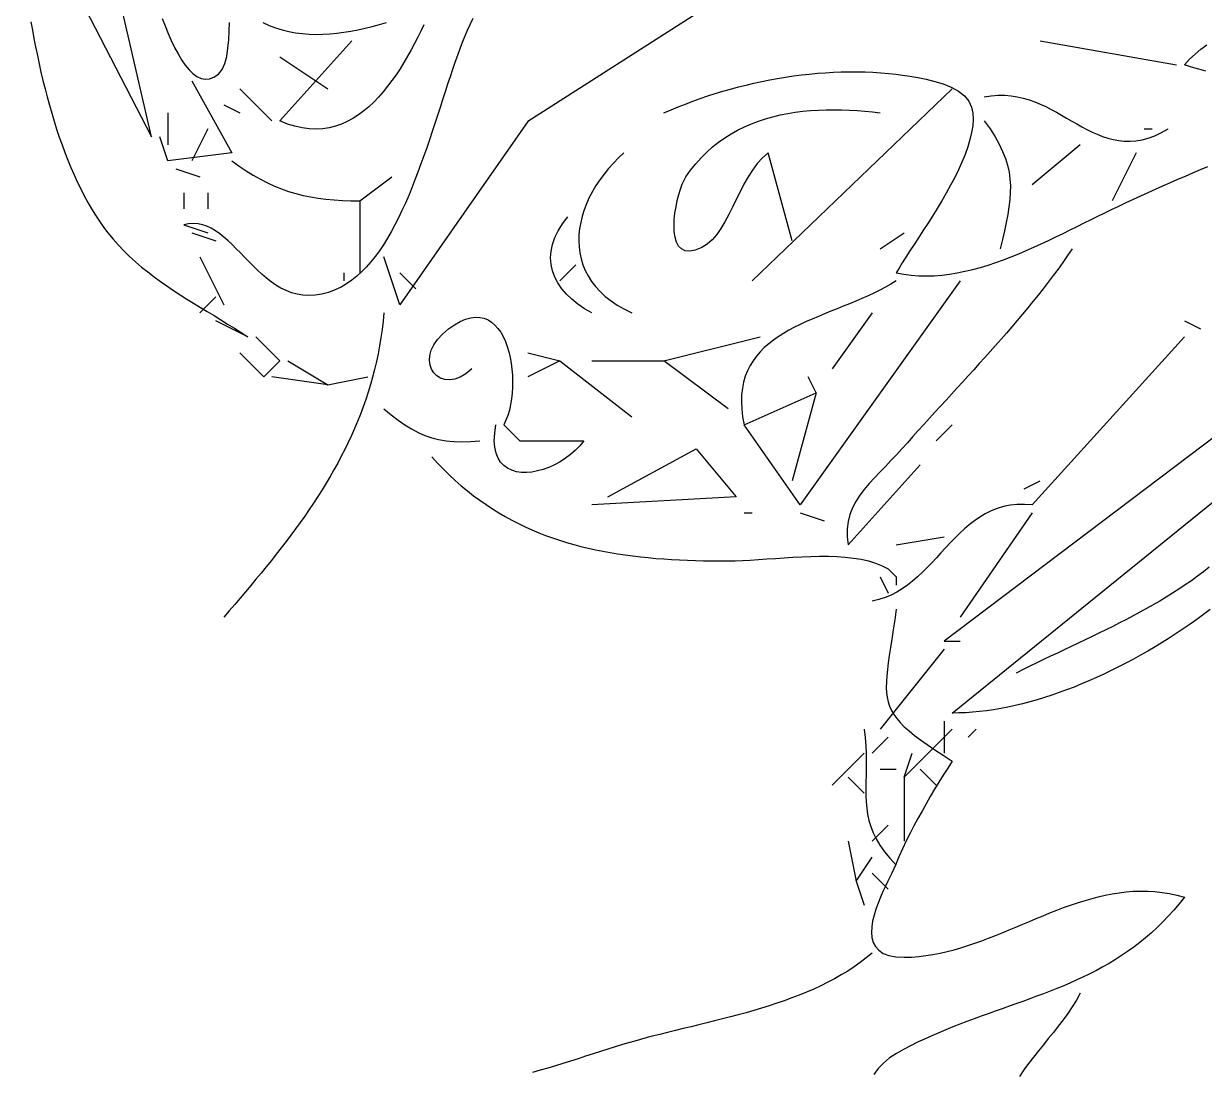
# Model space of a CAD drawing. Header units: millimetres. Extents: x 39 to 722, y 30 to 846.
# Drawn here: x 307.5 to 455, y 440.4 to 571.5 of the extents above; entities that cross this region are included whole.
import ezdxf

# ---------------------------------------------------------------- set-up
doc = ezdxf.new("R2010")
doc.units = ezdxf.units.MM
doc.layers.add('0_0_0', color=3, linetype='Continuous')

msp = doc.modelspace()

# ---------------------------------------------------------------- linework, layer by layer
at = {"layer": '0_0_0'}
for points in [[(307.52, 588.34), (323.52, 557.34), (317.52, 583.34)], [(392.52, 573.34), (370.53, 559.25), (354.52, 536.34), (352.52, 542.34)], [(308.44, 571.73), (308.62, 570.68), (308.82, 569.63), (309.02, 568.58), (309.24, 567.53), (309.46, 566.49), (309.69, 565.44), (309.94, 564.4), (310.2, 563.36), (310.46, 562.33), (310.74, 561.31), (311.03, 560.29), (311.34, 559.29), (311.65, 558.29), (311.98, 557.31), (312.32, 556.34), (312.68, 555.38), (313.04, 554.43), (313.43, 553.51), (313.82, 552.6), (314.23, 551.71), (314.66, 550.83), (315.1, 549.98), (315.55, 549.15), (316.02, 548.34), (316.5, 547.56), (317.01, 546.8), (317.52, 546.07), (318.06, 545.36), (318.7, 544.57), (319.37, 543.82), (320.06, 543.09), (320.77, 542.4), (321.51, 541.73), (322.26, 541.08), (323.03, 540.46), (323.82, 539.86), (324.62, 539.28), (325.43, 538.71), (326.25, 538.15), (327.08, 537.61), (327.92, 537.08), (328.76, 536.55), (329.61, 536.03), (330.46, 535.51), (331.31, 535), (332.16, 534.48), (333.01, 533.95), (333.86, 533.43), (334.69, 532.89), (335.52, 532.34), (331.52, 534.34)], [(324.85, 572.15), (325.21, 571.2), (325.58, 570.27), (325.97, 569.37), (326.38, 568.51), (326.81, 567.7), (327.25, 566.96), (327.71, 566.3), (328.19, 565.72), (328.68, 565.25), (329.18, 564.88), (329.69, 564.65), (330.22, 564.54), (330.75, 564.59), (331.29, 564.8), (331.85, 565.18), (332.32, 565.75), (332.66, 566.5), (332.9, 567.4), (333.05, 568.41), (333.14, 569.48), (333.19, 570.57), (333.23, 571.65)], [(363.65, 572.12), (363.26, 571.33), (362.94, 570.64), (362.63, 569.91), (362.32, 569.14), (362.01, 568.34), (361.71, 567.5), (361.4, 566.64), (361.09, 565.75), (360.79, 564.84), (360.48, 563.91), (360.17, 562.96), (359.85, 561.99), (359.54, 561), (359.22, 560.01), (358.89, 559.01), (358.56, 558), (358.22, 556.99), (357.88, 555.97), (357.52, 554.96), (357.16, 553.96), (356.79, 552.95), (356.41, 551.96), (356.03, 550.98), (355.63, 550.02), (355.21, 549.07), (354.79, 548.14), (354.35, 547.23), (353.9, 546.35), (353.44, 545.49), (352.96, 544.67), (352.47, 543.87), (351.96, 543.11), (351.43, 542.39), (350.88, 541.71), (350.32, 541.07), (349.74, 540.47), (349.14, 539.92), (348.52, 539.42), (347.87, 538.98), (347.21, 538.58), (346.52, 538.25), (345.63, 537.91), (344.77, 537.67), (343.95, 537.54), (343.17, 537.5), (342.41, 537.54), (341.69, 537.67), (340.99, 537.86), (340.32, 538.13), (339.67, 538.45), (339.05, 538.82), (338.44, 539.24), (337.85, 539.69), (337.28, 540.18), (336.73, 540.69), (336.18, 541.22), (335.65, 541.76), (335.12, 542.3), (334.6, 542.84), (334.08, 543.37), (333.57, 543.88), (333.06, 544.36), (332.54, 544.81), (332.02, 545.23), (331.5, 545.6), (330.97, 545.92), (330.43, 546.18), (329.88, 546.37), (329.32, 546.49), (328.74, 546.53), (328.14, 546.48), (327.52, 546.34), (330.52, 545.34)], [(337.39, 571.63), (338.19, 571.27), (339, 570.96), (339.83, 570.71), (340.65, 570.51), (341.49, 570.35), (342.33, 570.25), (343.18, 570.18), (344.04, 570.15), (344.9, 570.17), (345.77, 570.22), (346.64, 570.3), (347.52, 570.42), (348.4, 570.56), (349.29, 570.73), (350.18, 570.92), (351.07, 571.14), (351.96, 571.37), (352.86, 571.62)], [(357.52, 571.34), (357.15, 570.57), (356.76, 569.79), (356.35, 569), (355.93, 568.2), (355.48, 567.42), (355.02, 566.64), (354.55, 565.86), (354.05, 565.11), (353.53, 564.37), (353, 563.66), (352.44, 562.97), (351.87, 562.32), (351.27, 561.7), (350.65, 561.11), (350.01, 560.58), (349.35, 560.08), (348.66, 559.64), (347.95, 559.26), (347.22, 558.93), (346.47, 558.67), (345.69, 558.48), (344.89, 558.35), (344.06, 558.31), (343.2, 558.34), (342.32, 558.46), (341.42, 558.66), (340.48, 558.95), (339.52, 559.34), (348.52, 569.34)], [(434.52, 569.34), (451.52, 566.34)], [(455.22, 565.57), (454.32, 565.8), (453.42, 566.05), (452.52, 566.34), (453.17, 567.04), (453.86, 567.69), (454.57, 568.29), (455.31, 568.86)], [(339.52, 567.34), (345.52, 563.34)], [(387.52, 560.34), (388.41, 560.73), (389.3, 561.1), (390.21, 561.45), (391.13, 561.8), (392.05, 562.13), (392.99, 562.45), (393.93, 562.75), (394.88, 563.04), (395.84, 563.32), (396.81, 563.58), (397.78, 563.82), (398.76, 564.05), (399.74, 564.26), (400.72, 564.46), (401.71, 564.64), (402.7, 564.81), (403.7, 564.95), (404.69, 565.08), (405.69, 565.19), (406.69, 565.29), (407.68, 565.36), (408.68, 565.42), (409.67, 565.46), (410.66, 565.48), (411.65, 565.47), (412.63, 565.45), (413.61, 565.41), (414.59, 565.35), (415.56, 565.26), (416.52, 565.16), (417.3, 565.06), (418.21, 564.94), (419.22, 564.77), (420.28, 564.55), (421.36, 564.28), (422.41, 563.95), (423.4, 563.54), (424.29, 563.06), (425.04, 562.48), (425.61, 561.81), (425.95, 561.04), (426.08, 560.32), (426.12, 559.54), (426.08, 558.73), (425.95, 557.88), (425.74, 557), (425.47, 556.09), (425.13, 555.16), (424.74, 554.2), (424.3, 553.24), (423.83, 552.27), (423.31, 551.29), (422.77, 550.31), (422.21, 549.34), (421.63, 548.38), (421.04, 547.44), (420.46, 546.51), (419.87, 545.6), (419.31, 544.73), (418.76, 543.89), (418.23, 543.08), (417.74, 542.32), (417.29, 541.61), (416.88, 540.95), (416.52, 540.34), (417.46, 540.17), (418.4, 540.05), (419.35, 539.98), (420.3, 539.96), (421.26, 539.99), (422.22, 540.07), (423.18, 540.18), (424.15, 540.34), (425.11, 540.54), (426.08, 540.77), (427.05, 541.03), (428.01, 541.32), (428.97, 541.64), (429.93, 541.98), (430.89, 542.35), (431.84, 542.73), (432.78, 543.13), (433.72, 543.54), (434.65, 543.96), (435.57, 544.39), (436.48, 544.83), (437.38, 545.27), (438.27, 545.71), (439.15, 546.15), (440.01, 546.58), (440.87, 547), (441.7, 547.42), (442.52, 547.82), (443.43, 548.25), (444.33, 548.69), (445.24, 549.12), (446.16, 549.54), (447.08, 549.97), (448, 550.39), (448.92, 550.81), (449.85, 551.22), (450.78, 551.64), (451.71, 552.04), (452.65, 552.45), (453.58, 552.85), (454.52, 553.25), (455.47, 553.65)], [(328.52, 564.34), (333.52, 555.34), (325.52, 554.34), (324.52, 557.34)], [(334.52, 563.34), (338.52, 559.34)], [(423.52, 563.34), (398.52, 539.34)], [(427.52, 562.34), (428.4, 562.48), (429.26, 562.55), (430.08, 562.54), (430.87, 562.48), (431.64, 562.36), (432.39, 562.19), (433.12, 561.98), (433.83, 561.72), (434.53, 561.44), (435.21, 561.12), (435.87, 560.78), (436.53, 560.43), (437.18, 560.06), (437.82, 559.69), (438.46, 559.32), (439.09, 558.96), (439.73, 558.6), (440.36, 558.26), (441, 557.94), (441.65, 557.66), (442.3, 557.4), (442.96, 557.18), (443.63, 557.01), (444.32, 556.88), (445.02, 556.81), (445.74, 556.81), (446.48, 556.86), (447.24, 556.99), (448.02, 557.2), (448.83, 557.49), (449.66, 557.87), (450.52, 558.34), (450.52, 558.34)], [(332.52, 561.34), (334.52, 560.34)], [(403.52, 544.34), (400.52, 555.34), (399.81, 554.73), (399.17, 554.01), (398.57, 553.2), (398.02, 552.33), (397.51, 551.42), (397.02, 550.47), (396.55, 549.51), (396.09, 548.56), (395.62, 547.63), (395.14, 546.74), (394.64, 545.91), (394.12, 545.15), (393.55, 544.49), (392.93, 543.94), (392.25, 543.52), (391.43, 543.19), (390.73, 543.06), (390.16, 543.12), (389.7, 543.34), (389.34, 543.7), (389.07, 544.19), (388.9, 544.79), (388.8, 545.46), (388.77, 546.2), (388.8, 546.98), (388.89, 547.79), (389.02, 548.59), (389.18, 549.38), (389.38, 550.13), (389.59, 550.82), (389.81, 551.43), (390.03, 551.94), (390.25, 552.33), (390.85, 553.19), (391.49, 553.99), (392.15, 554.74), (392.85, 555.44), (393.57, 556.09), (394.32, 556.69), (395.1, 557.24), (395.9, 557.74), (396.72, 558.2), (397.56, 558.61), (398.43, 558.98), (399.31, 559.32), (400.2, 559.61), (401.11, 559.86), (402.04, 560.08), (402.97, 560.27), (403.92, 560.42), (404.87, 560.54), (405.83, 560.63), (406.8, 560.69), (407.77, 560.73), (408.74, 560.74), (409.71, 560.72), (410.68, 560.69), (411.65, 560.63), (412.61, 560.55), (413.57, 560.46), (414.52, 560.34)], [(325.52, 560.34), (325.52, 556.34)], [(427.52, 559.34), (428.25, 558.33), (428.87, 557.36), (429.39, 556.43), (429.82, 555.53), (430.17, 554.65), (430.43, 553.79), (430.62, 552.94), (430.74, 552.1), (430.79, 551.24), (430.78, 550.38), (430.72, 549.5), (430.61, 548.58), (430.46, 547.63), (430.27, 546.64), (430.05, 545.6), (429.8, 544.51), (429.52, 543.34)], [(330.52, 558.34), (328.52, 554.34)], [(447.52, 558.34), (448.52, 558.34)], [(439.52, 556.34), (433.52, 551.34)], [(382.52, 555.34), (381.84, 554.72), (381.2, 554.06), (380.59, 553.39), (380.03, 552.69), (379.5, 551.98), (379.02, 551.25), (378.58, 550.5), (378.19, 549.75), (377.85, 548.98), (377.55, 548.21), (377.31, 547.44), (377.12, 546.66), (376.98, 545.89), (376.9, 545.11), (376.88, 544.35), (376.91, 543.58), (377.01, 542.83), (377.17, 542.09), (377.39, 541.36), (377.68, 540.65), (378.04, 539.96), (378.47, 539.28), (378.96, 538.63), (379.53, 538.01), (380.18, 537.41), (380.9, 536.85), (381.69, 536.31), (382.57, 535.81), (383.52, 535.34)], [(446.52, 555.34), (443.52, 549.34)], [(326.52, 553.34), (329.52, 552.34)], [(333.52, 554.34), (334.43, 553.69), (335.33, 553.08), (336.22, 552.54), (337.1, 552.04), (337.98, 551.59), (338.85, 551.19), (339.73, 550.84), (340.62, 550.53), (341.52, 550.26), (342.43, 550.03), (343.36, 549.84), (344.32, 549.68), (345.29, 549.56), (346.3, 549.46), (347.34, 549.4), (348.41, 549.36), (349.52, 549.34), (349.52, 540.34)], [(349.52, 549.34), (353.52, 552.34)], [(327.52, 550.34), (327.52, 548.34)], [(330.52, 550.34), (330.52, 548.34)], [(378.52, 535.34), (377.6, 535.86), (376.75, 536.43), (375.99, 537.04), (375.32, 537.69), (374.74, 538.37), (374.26, 539.09), (373.87, 539.83), (373.59, 540.61), (373.42, 541.4), (373.36, 542.22), (373.41, 543.05), (373.58, 543.9), (373.88, 544.75), (374.3, 545.61), (374.84, 546.48), (375.52, 547.34)], [(328.52, 545.34), (331.52, 544.34)], [(414.52, 543.34), (417.52, 545.34)], [(438.52, 543.34), (437.94, 542.5), (437.34, 541.66), (436.74, 540.82), (436.12, 540), (435.5, 539.18), (434.87, 538.37), (434.24, 537.56), (433.6, 536.76), (432.95, 535.96), (432.29, 535.17), (431.64, 534.39), (430.97, 533.61), (430.3, 532.83), (429.63, 532.06), (428.95, 531.29), (428.27, 530.52), (427.59, 529.76), (426.9, 529), (426.21, 528.24), (425.52, 527.48), (424.83, 526.72), (424.14, 525.96), (423.44, 525.2), (422.75, 524.45), (422.06, 523.69), (421.36, 522.93), (420.67, 522.17), (419.98, 521.41), (419.29, 520.65), (418.6, 519.88), (417.92, 519.12), (417.24, 518.34), (416.56, 517.6), (415.87, 516.88), (415.17, 516.16), (414.48, 515.45), (413.8, 514.74), (413.15, 514.02), (412.54, 513.29), (411.98, 512.55), (411.49, 511.78), (411.07, 510.98), (410.74, 510.14), (410.51, 509.27), (410.39, 508.35), (410.39, 507.37), (410.52, 506.34), (419.52, 516.34)], [(329.52, 542.34), (332.52, 536.34)], [(376.52, 541.34), (374.52, 539.34)], [(347.52, 540.34), (347.52, 539.34)], [(354.52, 540.34), (356.52, 538.34)], [(416.52, 539.34), (415.87, 538.93), (415.18, 538.54), (414.48, 538.17), (413.75, 537.81), (413.01, 537.46), (412.25, 537.13), (411.48, 536.8), (410.71, 536.48), (409.92, 536.17), (409.14, 535.85), (408.35, 535.54), (407.57, 535.23), (406.8, 534.91), (406.03, 534.58), (405.28, 534.25), (404.54, 533.9), (403.82, 533.55), (403.12, 533.17), (402.45, 532.78), (401.8, 532.37), (401.19, 531.94), (400.6, 531.48), (400.05, 531), (399.54, 530.49), (399.08, 529.95), (398.65, 529.37), (398.28, 528.76), (397.95, 528.12), (397.68, 527.43), (397.46, 526.7), (397.31, 525.93), (397.22, 525.12), (397.19, 524.25), (397.23, 523.34), (397.34, 522.37), (397.52, 521.34), (406.52, 525.34), (405.52, 527.34)], [(424.52, 539.34), (404.52, 511.34), (397.52, 521.34)], [(331.52, 537.34), (329.52, 535.34)], [(352.52, 535.34), (352.42, 534.3), (352.3, 533.26), (352.16, 532.25), (351.99, 531.24), (351.81, 530.24), (351.6, 529.26), (351.37, 528.29), (351.12, 527.33), (350.86, 526.38), (350.57, 525.44), (350.27, 524.51), (349.94, 523.6), (349.6, 522.69), (349.25, 521.79), (348.87, 520.9), (348.48, 520.01), (348.07, 519.14), (347.65, 518.27), (347.21, 517.42), (346.76, 516.56), (346.29, 515.72), (345.81, 514.88), (345.31, 514.05), (344.81, 513.22), (344.28, 512.4), (343.75, 511.58), (343.21, 510.77), (342.65, 509.96), (342.08, 509.16), (341.5, 508.36), (340.91, 507.56), (340.32, 506.77), (339.71, 505.98), (339.09, 505.19), (338.47, 504.4), (337.83, 503.62), (337.19, 502.83), (336.54, 502.05), (335.89, 501.27), (335.23, 500.48), (334.56, 499.7), (333.89, 498.92), (333.21, 498.13), (332.52, 497.34)], [(363.52, 528.34), (362.78, 527.74), (362.07, 527.33), (361.38, 527.07), (360.74, 526.98), (360.14, 527.02), (359.61, 527.18), (359.15, 527.46), (358.78, 527.84), (358.49, 528.3), (358.3, 528.83), (358.23, 529.41), (358.27, 530.04), (358.45, 530.69), (358.76, 531.36), (359.22, 532.03), (359.85, 532.69), (360.62, 533.34), (361.36, 533.87), (362.07, 534.28), (362.74, 534.57), (363.37, 534.74), (363.97, 534.82), (364.53, 534.79), (365.05, 534.67), (365.54, 534.47), (365.99, 534.19), (366.4, 533.83), (366.78, 533.4), (367.13, 532.92), (367.44, 532.38), (367.71, 531.79), (367.94, 531.16), (368.14, 530.49), (368.31, 529.79), (368.44, 529.07), (368.53, 528.33), (368.59, 527.58), (368.61, 526.83), (368.6, 526.07), (368.55, 525.32), (368.47, 524.59), (368.35, 523.88), (368.2, 523.19), (368.01, 522.53), (367.78, 521.92), (367.52, 521.34), (369.52, 519.34), (377.52, 519.34), (377.02, 518.74), (376.46, 518.17), (375.86, 517.64), (375.21, 517.17), (374.54, 516.74), (373.85, 516.36), (373.15, 516.04), (372.44, 515.78), (371.73, 515.59), (371.03, 515.46), (370.36, 515.4), (369.7, 515.41), (369.09, 515.5), (368.51, 515.67), (367.98, 515.92), (367.52, 516.26), (367.11, 516.69), (366.79, 517.21), (366.54, 517.83), (366.38, 518.55), (366.32, 519.37), (366.37, 520.3), (366.52, 521.34)], [(413.52, 535.34), (408.52, 528.34)], [(452.52, 534.34), (454.52, 533.34)], [(336.52, 532.34), (339.52, 529.34), (337.52, 527.34), (334.52, 530.34)], [(395.52, 523.34), (387.52, 529.34), (399.52, 532.34)], [(452.52, 532.34), (433.52, 511.34), (432.55, 511.42), (431.64, 511.4), (430.76, 511.31), (429.93, 511.14), (429.14, 510.9), (428.38, 510.6), (427.66, 510.24), (426.97, 509.83), (426.31, 509.37), (425.66, 508.87), (425.04, 508.34), (424.44, 507.78), (423.84, 507.19), (423.26, 506.59), (422.69, 505.98), (422.12, 505.35), (421.54, 504.73), (420.97, 504.12), (420.39, 503.51), (419.8, 502.93), (419.2, 502.36), (418.58, 501.82), (417.94, 501.32), (417.28, 500.86), (416.59, 500.44), (415.88, 500.08), (415.13, 499.77), (414.35, 499.52), (413.52, 499.34)], [(370.52, 530.34), (374.52, 529.34), (370.52, 527.34)], [(340.52, 529.34), (345.52, 526.34), (338.52, 527.34)], [(374.52, 529.34), (383.52, 522.34)], [(378.52, 529.34), (387.52, 529.34)], [(467.52, 528.34), (422.52, 494.34), (424.52, 494.34)], [(345.52, 526.34), (350.52, 527.34)], [(406.52, 525.34), (403.52, 514.34)], [(352.52, 523.34), (353.44, 522.6), (354.31, 521.94), (355.16, 521.35), (355.99, 520.84), (356.82, 520.4), (357.65, 520.04), (358.5, 519.74), (359.37, 519.52), (360.29, 519.36), (361.25, 519.26), (362.27, 519.23), (363.36, 519.26), (364.52, 519.34)], [(423.52, 521.34), (421.52, 519.34)], [(455.73, 498.26), (454.91, 497.64), (454.07, 497.03), (453.23, 496.44), (452.37, 495.85), (451.51, 495.27), (450.63, 494.7), (449.75, 494.15), (448.86, 493.61), (447.96, 493.08), (447.06, 492.56), (446.15, 492.06), (445.23, 491.57), (444.31, 491.1), (443.39, 490.64), (442.47, 490.2), (441.54, 489.77), (440.61, 489.36), (439.68, 488.97), (438.75, 488.59), (437.82, 488.24), (436.89, 487.9), (435.96, 487.58), (435.04, 487.28), (434.12, 487), (433.2, 486.74), (432.29, 486.5), (431.38, 486.28), (430.47, 486.08), (429.58, 485.91), (428.68, 485.75), (427.8, 485.63), (426.93, 485.52), (426.06, 485.44), (425.21, 485.38), (424.36, 485.35), (423.52, 485.34), (465.52, 519.34)], [(380.52, 512.34), (391.52, 518.34), (396.52, 512.34), (378.52, 511.34)], [(358.52, 517.34), (359.24, 516.56), (359.97, 515.81), (360.7, 515.09), (361.44, 514.4), (362.2, 513.74), (362.96, 513.11), (363.73, 512.5), (364.5, 511.93), (365.29, 511.38), (366.08, 510.85), (366.88, 510.35), (367.69, 509.88), (368.51, 509.43), (369.34, 509.01), (370.17, 508.61), (371.02, 508.23), (371.87, 507.87), (372.73, 507.54), (373.59, 507.22), (374.47, 506.93), (375.35, 506.66), (376.24, 506.4), (377.13, 506.16), (378.04, 505.95), (378.95, 505.74), (379.87, 505.56), (380.8, 505.39), (381.73, 505.23), (382.67, 505.09), (383.62, 504.97), (384.57, 504.86), (385.53, 504.76), (386.5, 504.67), (387.48, 504.6), (388.46, 504.53), (389.45, 504.48), (390.45, 504.44), (391.45, 504.4), (392.46, 504.38), (393.47, 504.36), (394.5, 504.35), (395.52, 504.34), (396.4, 504.36), (397.33, 504.39), (398.3, 504.45), (399.32, 504.52), (400.36, 504.59), (401.43, 504.67), (402.53, 504.75), (403.63, 504.82), (404.74, 504.88), (405.85, 504.92), (406.96, 504.94), (408.05, 504.94), (409.12, 504.9), (410.16, 504.83), (411.18, 504.71), (412.15, 504.55), (413.08, 504.34), (413.96, 504.07), (414.77, 503.74), (415.52, 503.34), (416.52, 502.34), (416.52, 501.34)], [(432.52, 513.34), (434.52, 514.34)], [(397.52, 510.34), (398.52, 510.34)], [(404.52, 510.34), (407.52, 509.34)], [(433.52, 510.34), (424.52, 497.34)], [(416.52, 506.34), (422.52, 507.34)], [(455.64, 503.57), (454.91, 502.99), (454.16, 502.43), (453.4, 501.88), (452.63, 501.35), (451.85, 500.83), (451.05, 500.32), (450.25, 499.82), (449.44, 499.33), (448.62, 498.85), (447.8, 498.39), (446.96, 497.93), (446.12, 497.48), (445.28, 497.03), (444.43, 496.6), (443.57, 496.16), (442.71, 495.74), (441.85, 495.32), (440.99, 494.9), (440.12, 494.48), (439.26, 494.07), (438.39, 493.66), (437.52, 493.25), (436.66, 492.84), (435.8, 492.43), (434.93, 492.02), (434.08, 491.6), (433.22, 491.19), (432.37, 490.77), (431.52, 490.34)], [(414.52, 502.34), (415.52, 500.34)], [(416.52, 498.34), (416.34, 497), (416.15, 495.74), (415.97, 494.59), (415.81, 493.51), (415.66, 492.52), (415.53, 491.61), (415.42, 490.76), (415.34, 489.97), (415.3, 489.24), (415.29, 488.55), (415.32, 487.91), (415.4, 487.31), (415.52, 486.74), (415.7, 486.2), (415.94, 485.67), (416.24, 485.15), (416.6, 484.64), (417.04, 484.14), (417.54, 483.62), (418.13, 483.1), (418.8, 482.55), (419.55, 481.98), (420.4, 481.39), (421.34, 480.75), (422.38, 480.07), (423.52, 479.34), (422.96, 478.47), (422.41, 477.59), (421.86, 476.7), (421.32, 475.81), (420.79, 474.91), (420.26, 474), (419.75, 473.09), (419.24, 472.18), (418.74, 471.26), (418.26, 470.34), (417.77, 469.36), (417.31, 468.36), (416.86, 467.35), (416.42, 466.34), (415.97, 465.34), (415.5, 464.34), (415.19, 463.72), (414.87, 463.04), (414.56, 462.33), (414.26, 461.59), (413.99, 460.85), (413.76, 460.09), (413.58, 459.35), (413.47, 458.63), (413.44, 457.93), (413.5, 457.28), (413.66, 456.68), (413.94, 456.15), (414.35, 455.69), (414.91, 455.31), (415.61, 455.04), (416.49, 454.87), (417.54, 454.82), (418.45, 454.85), (419.34, 454.92), (420.23, 455.02), (421.12, 455.16), (422, 455.33), (422.88, 455.53), (423.75, 455.76), (424.62, 456.01), (425.48, 456.28), (426.35, 456.57), (427.21, 456.88), (428.06, 457.2), (428.92, 457.54), (429.77, 457.88), (430.63, 458.23), (431.48, 458.59), (432.33, 458.95), (433.18, 459.3), (434.03, 459.66), (434.88, 460.01), (435.73, 460.36), (436.59, 460.69), (437.44, 461.02), (438.3, 461.32), (439.16, 461.62), (440.02, 461.89), (440.88, 462.14), (441.75, 462.37), (442.62, 462.57), (443.5, 462.74), (444.37, 462.88), (445.26, 462.99), (446.14, 463.06), (447.04, 463.09), (447.94, 463.08), (448.84, 463.03), (449.75, 462.93), (450.67, 462.79), (451.59, 462.59), (452.52, 462.34), (451.87, 461.51), (451.2, 460.72), (450.51, 459.96), (449.82, 459.23), (449.12, 458.54), (448.4, 457.88), (447.68, 457.26), (446.94, 456.66), (446.2, 456.09), (445.44, 455.54), (444.68, 455.03), (443.9, 454.53), (443.12, 454.06), (442.33, 453.61), (441.54, 453.18), (440.73, 452.76), (439.92, 452.36), (439.1, 451.98), (438.28, 451.62), (437.45, 451.26), (436.61, 450.92), (435.77, 450.58), (434.92, 450.25), (434.07, 449.94), (433.22, 449.62), (432.36, 449.31), (431.49, 449), (430.62, 448.7), (429.75, 448.39), (428.88, 448.08), (428.01, 447.77), (427.13, 447.46), (426.25, 447.14), (425.37, 446.81), (424.49, 446.47), (423.61, 446.12), (422.73, 445.76), (421.84, 445.39), (420.96, 445.01), (420.08, 444.6), (419.2, 444.19), (418.32, 443.75), (417.44, 443.29), (416.57, 442.81), (415.69, 442.24), (414.94, 441.6), (414.28, 440.9), (413.72, 440.15)], [(422.52, 493.34), (414.52, 483.34)], [(422.52, 484.34), (422.52, 480.34)], [(412.52, 483.34), (412.65, 482.28), (412.73, 481.25), (412.77, 480.27), (412.79, 479.33), (412.78, 478.42), (412.77, 477.54), (412.75, 476.68), (412.74, 475.85), (412.74, 475.04), (412.78, 474.25), (412.84, 473.46), (412.95, 472.69), (413.12, 471.92), (413.34, 471.15), (413.64, 470.38), (414.02, 469.6), (414.49, 468.81), (415.06, 468.01), (415.73, 467.19), (416.52, 466.34)], [(415.52, 482.34), (413.52, 480.34)], [(423.52, 483.34), (417.52, 477.34), (418.52, 480.34)], [(426.52, 483.34), (425.52, 482.34)], [(412.52, 480.34), (408.52, 476.34)], [(414.52, 478.34), (416.52, 478.34)], [(419.52, 478.34), (421.52, 476.34)], [(410.52, 477.34), (412.52, 475.34)], [(417.52, 477.34), (417.52, 469.34)], [(415.52, 471.34), (413.52, 469.34)], [(410.52, 469.34), (411.52, 464.34), (413.52, 467.34)], [(413.52, 465.34), (415.52, 463.34)], [(411.52, 464.34), (412.52, 461.34)], [(413.52, 455.34), (412.79, 454.74), (412.04, 454.17), (411.26, 453.62), (410.47, 453.1), (409.65, 452.61), (408.82, 452.14), (407.97, 451.69), (407.1, 451.26), (406.22, 450.85), (405.32, 450.46), (404.41, 450.09), (403.49, 449.73), (402.55, 449.39), (401.61, 449.07), (400.66, 448.76), (399.7, 448.46), (398.74, 448.17), (397.77, 447.89), (396.79, 447.62), (395.81, 447.36), (394.83, 447.11), (393.84, 446.86), (392.86, 446.61), (391.88, 446.37), (390.9, 446.13), (389.92, 445.9), (388.94, 445.66), (387.97, 445.42), (387.01, 445.18), (386.05, 444.94), (385.11, 444.69), (384.17, 444.43), (383.24, 444.17), (382.32, 443.91), (381.42, 443.63), (380.52, 443.34), (379.59, 443.04), (378.66, 442.74), (377.72, 442.44), (376.78, 442.14), (375.84, 441.85), (374.9, 441.56), (373.95, 441.27), (373.01, 440.98), (372.06, 440.7), (371.1, 440.42)], [(439.52, 450.34), (439.03, 449.47), (438.51, 448.62), (437.95, 447.8), (437.37, 447), (436.77, 446.21), (436.16, 445.43), (435.53, 444.66), (434.91, 443.89), (434.29, 443.12), (433.67, 442.34), (433.07, 441.55), (432.48, 440.75), (431.92, 439.92)]]:
    msp.add_lwpolyline(points, dxfattribs=at)

doc.saveas('drawing.dxf')
